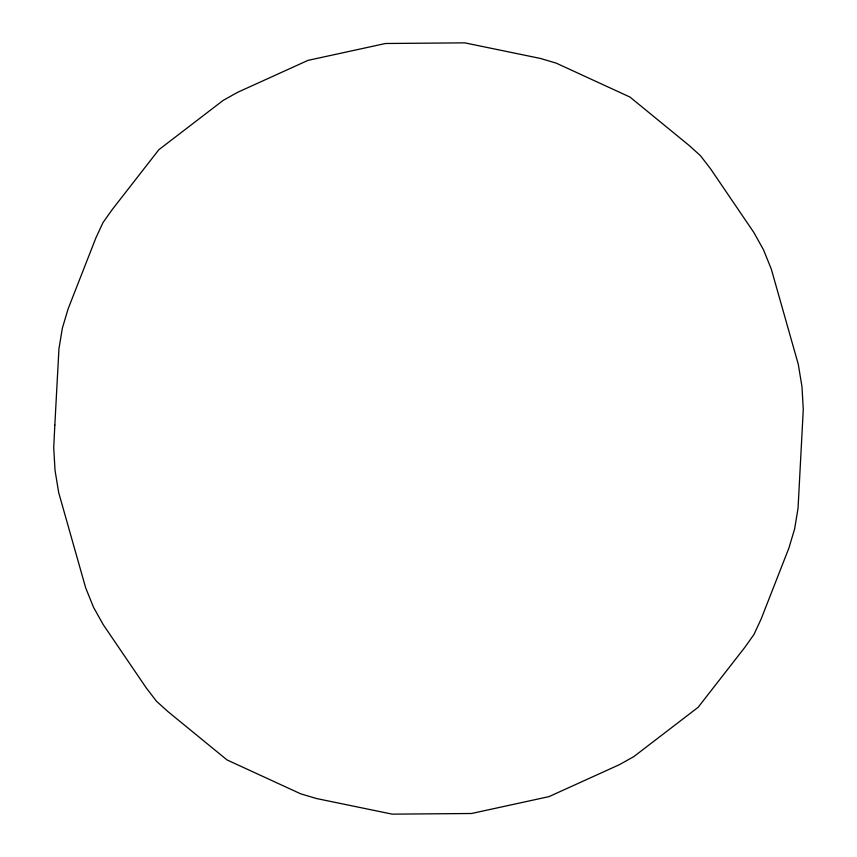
<?xml version="1.0" encoding="UTF-8"?>
<svg xmlns="http://www.w3.org/2000/svg" width="857" height="857" viewBox="0 0 857 857"><rect width="100%" height="100%" fill="white"/><g stroke="black" fill="none" stroke-linecap="round" stroke-linejoin="round"><path stroke-width="1.29" d="M54.827 425.147L53.723 447.611L55.019 470.247L58.694 492.625L85.689 587.881L93.52 607.259L103.247 624.667L146.29 687.967L156.52 701.283L168.015 711.664L227.062 759.955L300.732 793.839L316.533 798.542L392.249 814.15L471.543 813.497L549.005 796.624L619.365 764.69L633.837 756.602L698.144 707.293L744.979 647.164L753.946 634.491L761.048 619.247L788.922 548.009L794.632 528.876L798.049 508.244L803.277 409.389L801.981 386.753L798.306 364.375L771.311 269.119L763.48 249.741L753.753 232.333L710.71 169.033L700.48 155.717L688.985 145.336L629.938 97.045L556.268 63.161L540.467 58.458L464.751 42.85L385.457 43.503L307.995 60.376L237.635 92.31L223.163 100.398L158.856 149.707L112.021 209.836L103.054 222.509L95.952 237.753L68.078 308.991L62.368 328.124L58.951 348.756L54.827 425.147"/></g></svg>
